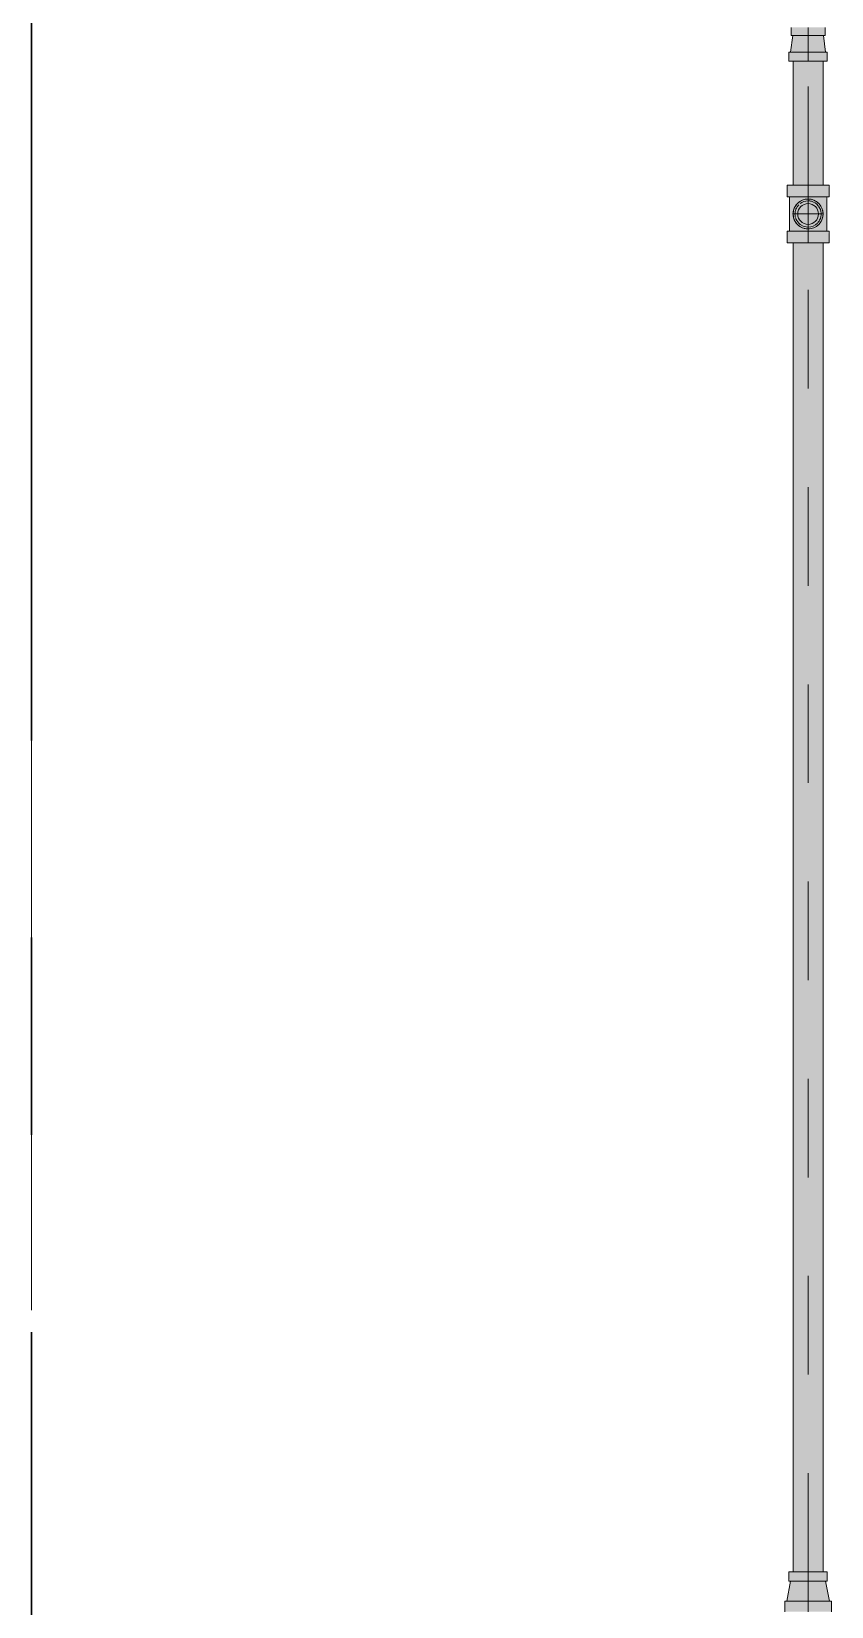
# Model space of a CAD drawing. Header units: millimetres. Extents: x -4000 to 187956, y -58990 to 162485.
# Drawn here: x 13000 to 14288, y 102958 to 105494 of the extents above; entities that cross this region are included whole.
import ezdxf

# ---------------------------------------------------------------- set-up
doc = ezdxf.new("R2010")
doc.units = ezdxf.units.MM
for name, pattern in [('Dash 1_16_', [317.5, 158.75, -158.75]), ('Grid Line', [2222.5, 1270, -317.5, 317.5, -317.5]), ('Grid Line 12_5mm', [2150, 1250, -300, 300, -300])]:
    doc.linetypes.add(name, pattern=pattern)
for name, color, linetype, lineweight in [('P-PIPE', 3, 'Continuous', 9), ('P-PIPE-CNTR', 3, 'Continuous', 9), ('S-GRID', 1, 'Continuous', 30)]:
    doc.layers.add(name, color=color, linetype=linetype, lineweight=lineweight)

# ---------------------------------------------------------------- blocks, each defined once
blk = doc.blocks.new('CMF2_NHAXUONG_A_rvt-1-FFS - TANG 1')
at = {"layer": 'S-GRID', "linetype": 'Grid Line 12_5mm', "lineweight": 9}
blk.add_line((13000, 161185.2), (13000, -16487.4), dxfattribs=at)
blk.add_line((13000, 161185.2), (13000, -16487.4), dxfattribs=at)

msp = doc.modelspace()

# ---------------------------------------------------------------- block references
at = {"lineweight": 5}
msp.add_blockref('CMF2_NHAXUONG_A_rvt-1-FFS - TANG 1', (0, 0), dxfattribs=at)

# ---------------------------------------------------------------- next in the draw order: hatches: boundary and pattern name
at = {"layer": 'P-PIPE', "transparency": 33554534}
for points in [[(14230.7, 105487.3), (14277.4, 105487.3), (14276.4, 105500.6), (14222.7, 105500.6), (14223.6, 105487.3), (14226.3, 105487.3)], [(14274.3, 105460.9), (14278.1, 105460.9), (14273.9, 105487.3), (14225.2, 105487.3), (14222.9, 105460.9), (14269.9, 105460.9)], [(14228.2, 105446), (14280.8, 105446), (14279.8, 105460.9), (14219.2, 105460.9), (14220.3, 105446), (14223.3, 105446)], [(14226.7, 105246.5), (14250, 105246.5), (14250, 105446), (14225.9, 105446), (14225.9, 105246.5)], [(14250, 105246.5), (14274.1, 105246.5), (14273.3, 105446), (14250, 105446), (14250, 105291.3)], [(14226.1, 105228), (14250, 105228), (14250, 105246.5), (14216.2, 105246.5), (14217.4, 105228), (14220.7, 105228)], [(14283.8, 105228), (14282.6, 105246.5), (14250, 105246.5), (14250, 105228), (14282.6, 105228)], [(14224, 105172.4), (14250, 105172.4), (14250, 105179.1), (14242.6, 105180.4), (14236.3, 105184.1), (14231.7, 105189.6), (14229.2, 105196.4), (14229.2, 105204), (14231.7, 105210.9), (14236.3, 105216.3), (14242.6, 105220), (14250, 105221.4), (14250, 105228), (14220, 105228), (14221, 105172.4)], [(14250, 105176.1), (14256.2, 105176.9), (14262.1, 105179.3), (14267.1, 105183.2), (14270.9, 105188.2), (14273.3, 105194), (14274.1, 105200.2), (14273.3, 105206.5), (14270.9, 105212.3), (14267.1, 105217.3), (14262.1, 105221.1), (14256.2, 105223.5), (14250, 105224.3), (14243.8, 105223.5), (14237.9, 105221.1), (14233, 105217.3), (14229.1, 105212.3), (14226.7, 105206.5), (14225.9, 105200.2), (14226.7, 105194), (14229.1, 105188.2), (14233, 105183.2), (14237.9, 105179.3), (14243.8, 105176.9)], [(14250, 105183.5), (14254.3, 105184.1), (14261.8, 105188.4), (14266.1, 105195.9), (14266.1, 105204.6), (14261.8, 105212), (14254.3, 105216.4), (14245.7, 105216.4), (14238.2, 105212), (14233.9, 105204.6), (14233.9, 105195.9), (14238.2, 105188.4), (14245.7, 105184.1)], [(14268.1, 105172.4), (14280, 105172.4), (14279, 105228), (14250, 105228), (14250, 105221.4), (14257.5, 105220), (14263.7, 105216.3), (14268.3, 105210.9), (14270.8, 105204), (14270.8, 105196.4), (14268.3, 105189.6), (14263.7, 105184.1), (14257.5, 105180.4), (14250, 105179.1), (14250, 105172.4), (14265, 105172.4)], [(14250, 105153.9), (14250, 105172.4), (14216.2, 105172.4), (14217.4, 105153.9), (14241.3, 105153.9)], [(14243.8, 103014.2), (14250, 103014.2), (14250, 105153.9), (14225.9, 105153.9), (14226.7, 103014.2), (14237.9, 103014.2)], [(14283.8, 105153.9), (14282.6, 105172.4), (14250, 105172.4), (14250, 105153.9), (14282.6, 105153.9)], [(14256.2, 103014.2), (14274.1, 103014.2), (14273.3, 105153.9), (14250, 105153.9), (14250, 103014.2)], [(14232.7, 102966.7), (14284.5, 102966.7), (14277.1, 102999.3), (14221.9, 102999.3), (14216.6, 102966.7), (14225.6, 102966.7)], [(14271.8, 102999.3), (14280.8, 102999.3), (14279.8, 103014.2), (14219.2, 103014.2), (14220.3, 102999.3), (14265.4, 102999.3)], [(14250, 102949.9), (14287.7, 102949.9), (14287.7, 102966.7), (14212.4, 102966.7), (14212.4, 102949.9), (14240.3, 102949.9)]]:
    msp.add_hatch(color=1, dxfattribs=at).paths.add_polyline_path(points)

# ---------------------------------------------------------------- next in the draw order: linework, layer by layer
at = {"layer": 'P-PIPE', "color": 20, "lineweight": 13}
for p, q in [((14225.2, 105487.3), (14221.9, 105460.9)), ((14222.7, 105500.6), (14222.7, 105487.3)), ((14222.7, 105487.3), (14277.4, 105487.3)), ((14222.7, 105487.3), (14225, 105487.3)), ((14226.3, 105487.3), (14242.9, 105487.3)), ((14243.6, 105487.3), (14256.4, 105487.3)), ((14257.1, 105487.3), (14273.7, 105487.3)), ((14278.1, 105460.9), (14274.8, 105487.3)), ((14275, 105487.3), (14277.4, 105487.3)), ((14277.4, 105487.3), (14277.4, 105500.6)), ((14219.2, 105460.9), (14219.2, 105446)), ((14221.7, 105460.9), (14219.2, 105460.9)), ((14280.8, 105460.9), (14219.2, 105460.9)), ((14242, 105460.9), (14223.3, 105460.9)), ((14257.3, 105460.9), (14242.7, 105460.9)), ((14276.7, 105460.9), (14258, 105460.9)), ((14280.8, 105460.9), (14278.3, 105460.9)), ((14280.8, 105446), (14280.8, 105460.9)), ((14219.2, 105446), (14280.8, 105446)), ((14219.2, 105446), (14223.3, 105446)), ((14223.3, 105446), (14225.7, 105446)), ((14225.9, 105446), (14225.9, 105246.5)), ((14228, 105446), (14225.9, 105446)), ((14226.5, 105446), (14228.2, 105446)), ((14229, 105446), (14271, 105446)), ((14270.9, 105446), (14229.1, 105446)), ((14271.8, 105446), (14273.5, 105446)), ((14274.1, 105446), (14272, 105446)), ((14274.1, 105246.5), (14274.1, 105446)), ((14274.3, 105446), (14280.8, 105446)), ((14216.2, 105246.5), (14216.2, 105228)), ((14225.8, 105246.5), (14216.2, 105246.5)), ((14250, 105246.5), (14216.2, 105246.5)), ((14225.9, 105246.5), (14232.9, 105246.5)), ((14232.9, 105246.5), (14226.6, 105246.5)), ((14250, 105246.5), (14233.1, 105246.5)), ((14233.1, 105246.5), (14266.9, 105246.5)), ((14266.9, 105246.5), (14250, 105246.5)), ((14283.8, 105246.5), (14250, 105246.5)), ((14273.4, 105246.5), (14267.1, 105246.5)), ((14267.1, 105246.5), (14274.1, 105246.5)), ((14283.8, 105246.5), (14274.2, 105246.5)), ((14283.8, 105228), (14283.8, 105246.5)), ((14216.2, 105228), (14219.8, 105228)), ((14216.2, 105228), (14250, 105228)), ((14220, 105228), (14220, 105172.4)), ((14241.2, 105228), (14220, 105228)), ((14224, 105228), (14220, 105228)), ((14221, 105228), (14241.3, 105228)), ((14241.2, 105228), (14224, 105228)), ((14242.2, 105228), (14250, 105228)), ((14250, 105228), (14242.2, 105228)), ((14250, 105228), (14242.2, 105228)), ((14250, 105228), (14257.8, 105228)), ((14250, 105228), (14283.8, 105228)), ((14257.8, 105228), (14250, 105228)), ((14257.8, 105228), (14250, 105228)), ((14258.7, 105228), (14279, 105228)), ((14280, 105228), (14258.8, 105228)), ((14280, 105228), (14258.8, 105228)), ((14280, 105172.4), (14280, 105228)), ((14280.2, 105228), (14283.8, 105228)), ((14216.2, 105172.4), (14216.2, 105153.9)), ((14219.8, 105172.4), (14216.2, 105172.4)), ((14250, 105172.4), (14216.2, 105172.4)), ((14216.2, 105153.9), (14225.8, 105153.9)), ((14216.2, 105153.9), (14250, 105153.9)), ((14220, 105172.4), (14241.2, 105172.4)), ((14220, 105172.4), (14241.2, 105172.4)), ((14241.3, 105172.4), (14221, 105172.4)), ((14225.9, 105153.9), (14225.9, 103014.2)), ((14232.9, 105153.9), (14225.9, 105153.9)), ((14226.6, 105153.9), (14232.9, 105153.9)), ((14233.1, 105153.9), (14250, 105153.9)), ((14266.9, 105153.9), (14233.1, 105153.9)), ((14250, 105172.4), (14242.2, 105172.4)), ((14242.2, 105172.4), (14250, 105172.4)), ((14242.2, 105172.4), (14250, 105172.4)), ((14257.8, 105172.4), (14250, 105172.4)), ((14283.8, 105172.4), (14250, 105172.4)), ((14250, 105172.4), (14257.8, 105172.4)), ((14250, 105172.4), (14257.8, 105172.4)), ((14250, 105153.9), (14266.9, 105153.9)), ((14250, 105153.9), (14283.8, 105153.9)), ((14279, 105172.4), (14258.7, 105172.4)), ((14258.8, 105172.4), (14280, 105172.4)), ((14258.8, 105172.4), (14280, 105172.4)), ((14267.1, 105153.9), (14273.4, 105153.9)), ((14274.1, 105153.9), (14267.1, 105153.9)), ((14274.1, 103014.2), (14274.1, 105153.9)), ((14274.2, 105153.9), (14283.8, 105153.9)), ((14283.8, 105172.4), (14280.2, 105172.4)), ((14283.8, 105153.9), (14283.8, 105172.4)), ((14221.9, 102999.3), (14215.5, 102966.7)), ((14219.2, 103014.2), (14219.2, 102999.3)), ((14220.3, 103014.2), (14219.2, 103014.2)), ((14280.8, 103014.2), (14219.2, 103014.2)), ((14219.2, 102999.3), (14280.8, 102999.3)), ((14219.2, 102999.3), (14221.7, 102999.3)), ((14225.7, 103014.2), (14220.3, 103014.2)), ((14223.3, 102999.3), (14242, 102999.3)), ((14225.9, 103014.2), (14228, 103014.2)), ((14228.2, 103014.2), (14226.5, 103014.2)), ((14271, 103014.2), (14229, 103014.2)), ((14229.1, 103014.2), (14270.9, 103014.2)), ((14242.7, 102999.3), (14257.3, 102999.3)), ((14258, 102999.3), (14276.7, 102999.3)), ((14273.5, 103014.2), (14271.8, 103014.2)), ((14272, 103014.2), (14274.1, 103014.2)), ((14279.8, 103014.2), (14274.3, 103014.2)), ((14284.5, 102966.7), (14278.1, 102999.3)), ((14278.3, 102999.3), (14280.8, 102999.3)), ((14280.8, 103014.2), (14279.8, 103014.2)), ((14280.8, 102999.3), (14280.8, 103014.2)), ((14212.4, 102966.7), (14212.4, 102949.9)), ((14215.2, 102966.7), (14212.4, 102966.7)), ((14287.7, 102966.7), (14212.4, 102966.7)), ((14216.4, 102966.7), (14215.2, 102966.7)), ((14240.3, 102966.7), (14217.4, 102966.7)), ((14259, 102966.7), (14241, 102966.7)), ((14282.6, 102966.7), (14259.7, 102966.7)), ((14284.8, 102966.7), (14283.6, 102966.7)), ((14287.7, 102966.7), (14284.8, 102966.7)), ((14287.7, 102949.9), (14287.7, 102966.7))]:
    msp.add_line(p, q, dxfattribs=at)
for radius, start, end in [(24.1, 90, 270), (24.1, 120, 240), (21.1, 165, 180), (21.1, 150, 165), (21.1, 135, 150), (21.1, 90, 128.0708), (24.1, 90, 120), (24.1, 60, 90), (24.1, 270, 90), (21.1, 75, 90), (21.1, 39.3488, 75), (24.1, 15, 60), (21.1, 331.0876, 36.9292), (24.1, 315, 15), (21.1, 180, 192.7707), (21.1, 195, 225), (21.1, 225, 240), (24.1, 240, 270), (21.1, 242.2293, 267.7707), (21.1, 270, 315), (24.1, 270, 315), (21.1, 317.2293, 330)]:
    msp.add_arc((14250, 105200.2), radius, start, end, dxfattribs=at)
at = {"layer": 'P-PIPE', "color": 1}
for start, end in [(0, 180), (180, 0)]:
    msp.add_arc((14250, 105200.2), 16.7, start, end, dxfattribs=at)
at = {"layer": 'P-PIPE-CNTR', "color": 20, "lineweight": 13}
for p, q in [((14250, 105446), (14250, 105500.6)), ((14250, 105246.5), (14250, 105224.3)), ((14250, 105224.3), (14250, 105221.4)), ((14250, 105221.4), (14250, 105217.9)), ((14250, 105216.9), (14250, 105183.5)), ((14250, 105183.5), (14250, 105179.5)), ((14250, 105179.1), (14250, 105177.8)), ((14250, 105176.1), (14250, 105153.9)), ((14250, 102949.9), (14250, 103014.2))]:
    msp.add_line(p, q, dxfattribs=at)
at = {"layer": 'P-PIPE-CNTR', "color": 1, "linetype": 'Dash 1_16_'}
for p, q in [((14250, 105246.5), (14250, 105446)), ((14250, 105246.5), (14250, 105446)), ((14250, 105175.2), (14250, 105225.2)), ((14225, 105200.2), (14275, 105200.2)), ((14250, 103014.2), (14250, 105153.9)), ((14250, 103014.2), (14250, 105153.9))]:
    msp.add_line(p, q, dxfattribs=at)
at = {"layer": 'S-GRID', "linetype": 'Grid Line'}
msp.add_line((13000, 161185.2), (13000, -16487.4), dxfattribs=at)

doc.saveas('drawing.dxf')
